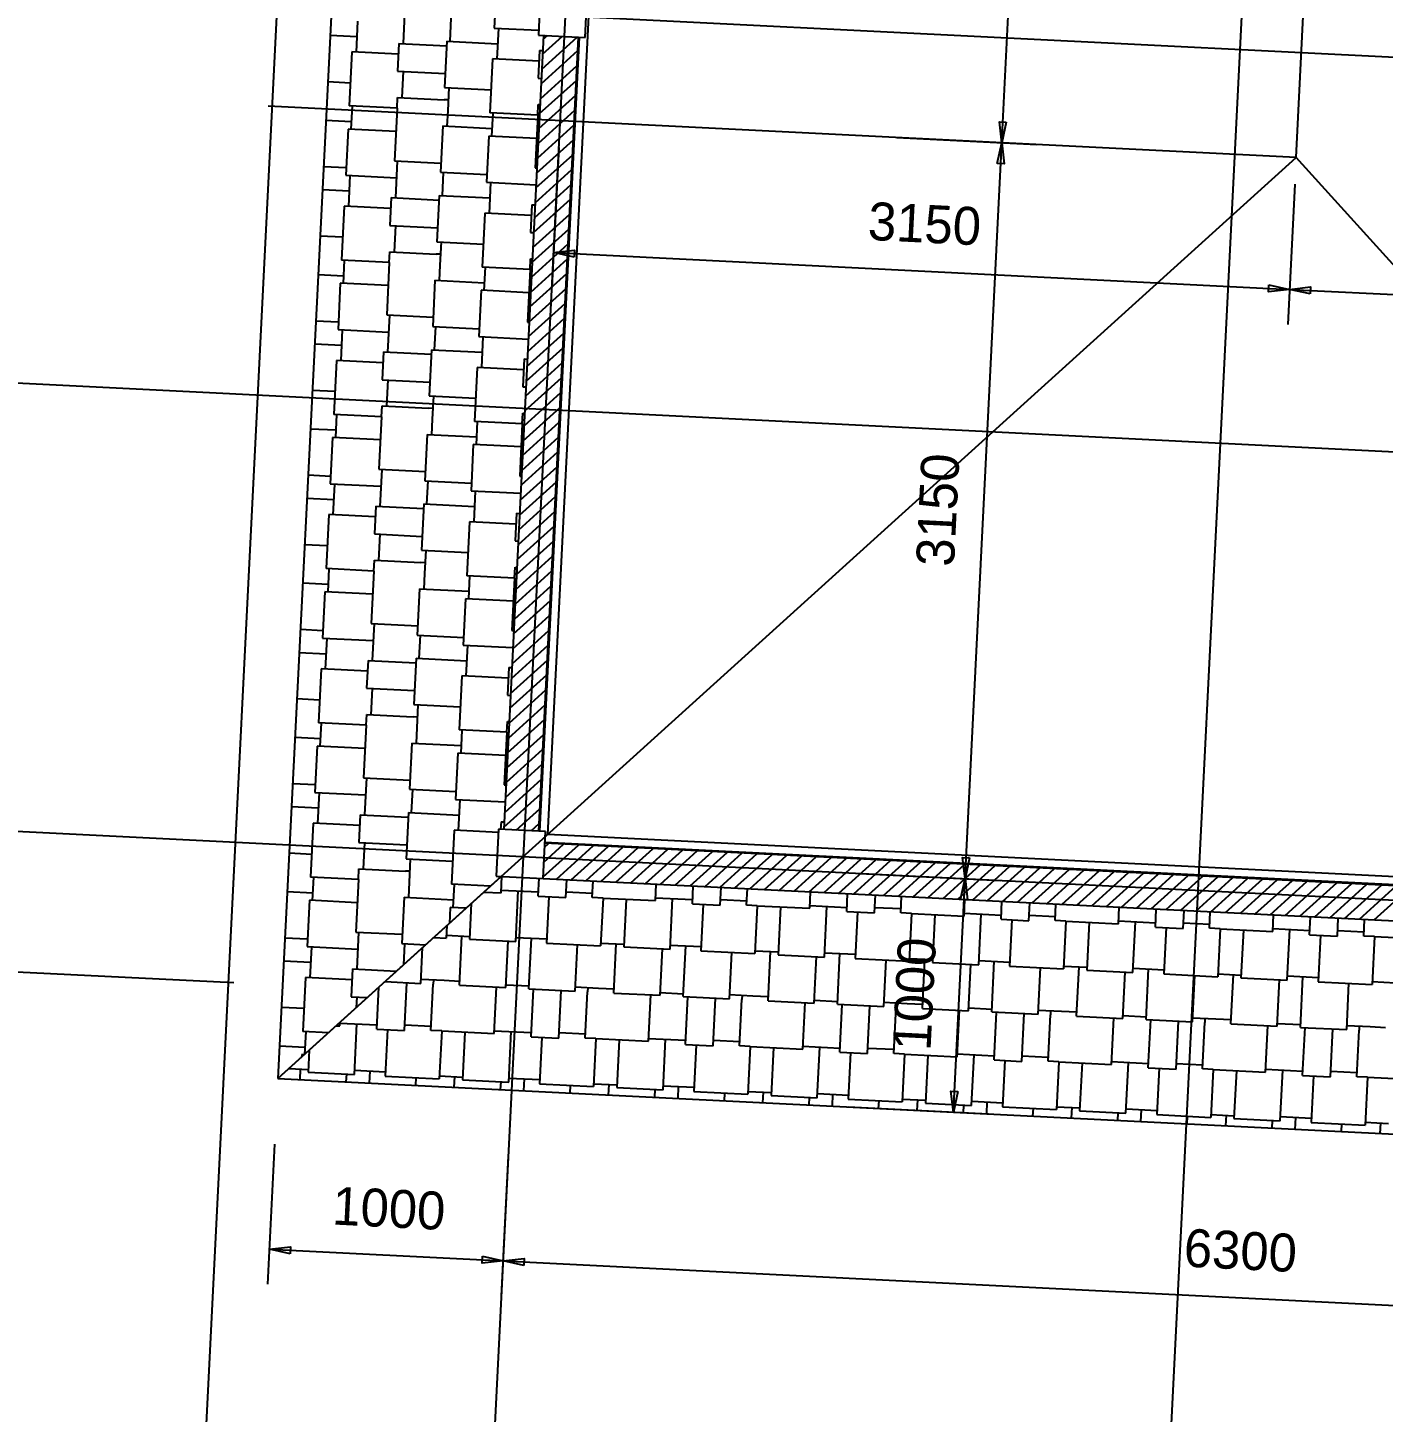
# Model space of a CAD drawing. Extents: x 549999 to 550212, y 1838161 to 1838467.
# Drawn here: x 550124.45 to 550130.25, y 1838345.17 to 1838351.09 of the extents above; entities that cross this region are included whole.
import ezdxf

# ---------------------------------------------------------------- set-up
doc = ezdxf.new("R2010")
doc.units = 0
for name, color, linetype in [('Level 11', 7, 'Continuous'), ('Level 18', 7, 'Continuous'), ('Level 20', 7, 'Continuous'), ('Level 28', 7, 'Continuous'), ('Level 36', 7, 'Continuous'), ('Level 37', 7, 'Continuous'), ('Level 39', 7, 'Continuous'), ('Level 4', 7, 'Continuous'), ('Level 42', 7, 'Continuous'), ('Level 8', 7, 'Continuous')]:
    doc.layers.add(name, color=color, linetype=linetype)

msp = doc.modelspace()

# ---------------------------------------------------------------- linework, layer by layer
at = {"layer": 'Level 11'}
for p, q in [((550126.6438, 1838351.2549), (550126.6338, 1838351.0551)), ((550126.8335, 1838351.0452), (550126.8435, 1838351.2449)), ((550126.6338, 1838351.0551), (550126.8335, 1838351.0452)), ((550126.6488, 1838350.91), (550126.8, 1838351.0468)), ((550126.652, 1838350.9736), (550126.7364, 1838351.05)), ((550126.6551, 1838351.0372), (550126.6728, 1838351.0532)), ((550126.6456, 1838350.8465), (550126.8029, 1838350.9888)), ((550126.6424, 1838350.7829), (550126.7997, 1838350.9253)), ((550126.6392, 1838350.7194), (550126.7965, 1838350.8617)), ((550126.6361, 1838350.6558), (550126.7934, 1838350.7981)), ((550126.6329, 1838350.5922), (550126.7902, 1838350.7346)), ((550126.6297, 1838350.5287), (550126.787, 1838350.671)), ((550126.6265, 1838350.4651), (550126.7838, 1838350.6075)), ((550126.6234, 1838350.4016), (550126.7807, 1838350.5439)), ((550126.6202, 1838350.338), (550126.7775, 1838350.4803)), ((550126.617, 1838350.2744), (550126.7743, 1838350.4168)), ((550126.6138, 1838350.2109), (550126.7711, 1838350.3532)), ((550126.6106, 1838350.1473), (550126.7679, 1838350.2896)), ((550126.6075, 1838350.0838), (550126.7648, 1838350.2261)), ((550126.6043, 1838350.0202), (550126.7616, 1838350.1625)), ((550126.6011, 1838349.9566), (550126.7584, 1838350.099)), ((550126.5979, 1838349.8931), (550126.7552, 1838350.0354)), ((550126.5948, 1838349.8295), (550126.7521, 1838349.9718)), ((550126.5916, 1838349.766), (550126.7489, 1838349.9083)), ((550126.5884, 1838349.7024), (550126.7457, 1838349.8447)), ((550126.5852, 1838349.6388), (550126.7425, 1838349.7812)), ((550126.582, 1838349.5753), (550126.7393, 1838349.7176)), ((550126.5789, 1838349.5117), (550126.7362, 1838349.654)), ((550126.5757, 1838349.4482), (550126.733, 1838349.5905)), ((550126.5725, 1838349.3846), (550126.7298, 1838349.5269)), ((550126.5693, 1838349.321), (550126.7266, 1838349.4634)), ((550126.5662, 1838349.2575), (550126.7235, 1838349.3998)), ((550126.563, 1838349.1939), (550126.7203, 1838349.3362)), ((550126.5598, 1838349.1304), (550126.7171, 1838349.2727)), ((550126.5566, 1838349.0668), (550126.7139, 1838349.2091)), ((550126.5534, 1838349.0032), (550126.7108, 1838349.1456)), ((550126.5503, 1838348.9397), (550126.7076, 1838349.082)), ((550126.5471, 1838348.8761), (550126.7044, 1838349.0184)), ((550126.5439, 1838348.8126), (550126.7012, 1838348.9549)), ((550126.5407, 1838348.749), (550126.698, 1838348.8913)), ((550126.5376, 1838348.6854), (550126.6949, 1838348.8278)), ((550126.5344, 1838348.6219), (550126.6917, 1838348.7642)), ((550126.5312, 1838348.5583), (550126.6885, 1838348.7006)), ((550126.528, 1838348.4948), (550126.6853, 1838348.6371)), ((550126.5249, 1838348.4312), (550126.6822, 1838348.5735)), ((550126.5217, 1838348.3676), (550126.679, 1838348.51)), ((550126.5185, 1838348.3041), (550126.6758, 1838348.4464)), ((550126.5153, 1838348.2405), (550126.6726, 1838348.3828)), ((550126.5121, 1838348.177), (550126.6694, 1838348.3193)), ((550126.509, 1838348.1134), (550126.6663, 1838348.2557)), ((550126.5058, 1838348.0498), (550126.6631, 1838348.1922)), ((550126.5026, 1838347.9863), (550126.6599, 1838348.1286)), ((550126.4994, 1838347.9227), (550126.6567, 1838348.065)), ((550126.4963, 1838347.8592), (550126.6536, 1838348.0015)), ((550126.4931, 1838347.7956), (550126.6504, 1838347.9379)), ((550126.4899, 1838347.732), (550126.6472, 1838347.8744)), ((550126.4867, 1838347.6685), (550126.644, 1838347.8108)), ((550126.5396, 1838347.6556), (550126.6408, 1838347.7472)), ((550126.6031, 1838347.6524), (550126.6377, 1838347.6837)), ((550126.464, 1838347.6594), (550126.454, 1838347.4596)), ((550126.6638, 1838347.6494), (550126.464, 1838347.6594)), ((550126.6538, 1838347.4496), (550126.6638, 1838347.6494)), ((550126.6541, 1838347.4558), (550126.8049, 1838347.5923)), ((550126.6573, 1838347.5194), (550126.7414, 1838347.5954)), ((550126.6604, 1838347.5829), (550126.6778, 1838347.5986)), ((550126.7112, 1838347.4468), (550126.8685, 1838347.5891)), ((550126.7747, 1838347.4436), (550126.932, 1838347.5859)), ((550126.8383, 1838347.4404), (550126.9956, 1838347.5827)), ((550126.9019, 1838347.4372), (550127.0592, 1838347.5796)), ((550126.9654, 1838347.4341), (550127.1227, 1838347.5764)), ((550127.029, 1838347.4309), (550127.1863, 1838347.5732)), ((550127.0925, 1838347.4277), (550127.2498, 1838347.57)), ((550127.1561, 1838347.4245), (550127.3134, 1838347.5669)), ((550127.2197, 1838347.4214), (550127.377, 1838347.5637)), ((550127.2832, 1838347.4182), (550127.4405, 1838347.5605)), ((550127.3468, 1838347.415), (550127.5041, 1838347.5573)), ((550127.4103, 1838347.4118), (550127.5676, 1838347.5541)), ((550127.4739, 1838347.4086), (550127.6312, 1838347.551)), ((550127.5375, 1838347.4055), (550127.6948, 1838347.5478)), ((550127.601, 1838347.4023), (550127.7583, 1838347.5446)), ((550127.6646, 1838347.3991), (550127.8219, 1838347.5414)), ((550127.7281, 1838347.3959), (550127.8855, 1838347.5383)), ((550127.7917, 1838347.3928), (550127.949, 1838347.5351)), ((550127.8553, 1838347.3896), (550128.0126, 1838347.5319)), ((550127.9188, 1838347.3864), (550128.0761, 1838347.5287)), ((550127.9824, 1838347.3832), (550128.1397, 1838347.5255)), ((550128.0459, 1838347.38), (550128.2033, 1838347.5224)), ((550128.1095, 1838347.3769), (550128.2668, 1838347.5192)), ((550128.1731, 1838347.3737), (550128.3304, 1838347.516)), ((550128.2366, 1838347.3705), (550128.3939, 1838347.5128)), ((550128.3002, 1838347.3673), (550128.4575, 1838347.5097)), ((550128.3638, 1838347.3642), (550128.5211, 1838347.5065)), ((550128.4273, 1838347.361), (550128.5846, 1838347.5033)), ((550128.4909, 1838347.3578), (550128.6482, 1838347.5001)), ((550128.5544, 1838347.3546), (550128.7117, 1838347.4969)), ((550128.618, 1838347.3514), (550128.7753, 1838347.4938)), ((550128.6816, 1838347.3483), (550128.8389, 1838347.4906)), ((550126.454, 1838347.4596), (550126.6538, 1838347.4496)), ((550128.7451, 1838347.3451), (550128.9024, 1838347.4874)), ((550128.8087, 1838347.3419), (550128.966, 1838347.4842)), ((550128.8722, 1838347.3387), (550129.0295, 1838347.4811)), ((550128.9358, 1838347.3356), (550129.0931, 1838347.4779)), ((550128.9994, 1838347.3324), (550129.1567, 1838347.4747)), ((550129.0629, 1838347.3292), (550129.2202, 1838347.4715)), ((550129.1265, 1838347.326), (550129.2838, 1838347.4683)), ((550129.19, 1838347.3228), (550129.3473, 1838347.4652)), ((550129.2536, 1838347.3197), (550129.4109, 1838347.462)), ((550129.3172, 1838347.3165), (550129.4745, 1838347.4588)), ((550129.3807, 1838347.3133), (550129.538, 1838347.4556)), ((550129.4443, 1838347.3101), (550129.6016, 1838347.4525)), ((550129.5078, 1838347.307), (550129.6651, 1838347.4493)), ((550129.5714, 1838347.3038), (550129.7287, 1838347.4461)), ((550129.635, 1838347.3006), (550129.7923, 1838347.4429)), ((550129.6985, 1838347.2974), (550129.8558, 1838347.4397)), ((550129.7621, 1838347.2942), (550129.9194, 1838347.4366)), ((550129.8256, 1838347.2911), (550129.9829, 1838347.4334)), ((550129.8892, 1838347.2879), (550130.0465, 1838347.4302)), ((550129.9528, 1838347.2847), (550130.1101, 1838347.427)), ((550130.0163, 1838347.2815), (550130.1736, 1838347.4239)), ((550130.0799, 1838347.2784), (550130.2372, 1838347.4207)), ((550130.1434, 1838347.2752), (550130.3007, 1838347.4175)), ((550130.207, 1838347.272), (550130.3643, 1838347.4143))]:
    msp.add_line(p, q, dxfattribs=at)
at = {"layer": 'Level 18'}
for p, q in [((550127.3198, 1838362.5525), (550126.2589, 1838341.3311)), ((550121.6982, 1838351.3909), (550140.6017, 1838350.4458)), ((550121.5185, 1838347.7954), (550140.422, 1838346.8503)), ((550111.2586, 1838347.7075), (550125.3316, 1838347.004))]:
    msp.add_line(p, q, dxfattribs=at)
at = {"layer": 'Level 20'}
for p, q in [((550128.6149, 1838350.5945), (550128.7297, 1838352.8917)), ((550126.721, 1838350.5747), (550126.6911, 1838349.9755)), ((550128.1655, 1838350.617), (550128.7647, 1838350.587)), ((550128.1655, 1838350.617), (550128.7647, 1838350.587)), ((550128.4576, 1838347.4485), (550128.6149, 1838350.5945)), ((550129.8671, 1838350.4174), (550129.8371, 1838349.8182)), ((550129.8671, 1838350.4174), (550129.8371, 1838349.8182)), ((550126.6985, 1838350.1253), (550129.8446, 1838349.9681)), ((550129.8446, 1838349.9681), (550132.9907, 1838349.8108)), ((550128.0082, 1838347.4709), (550128.6074, 1838347.441)), ((550128.0082, 1838347.4709), (550128.6074, 1838347.441)), ((550128.4077, 1838346.4497), (550128.4576, 1838347.4485)), ((550127.9583, 1838346.4722), (550128.5575, 1838346.4422)), ((550125.5067, 1838346.3137), (550125.4768, 1838345.7145)), ((550126.5055, 1838346.2638), (550126.4755, 1838345.6646)), ((550126.5055, 1838346.2638), (550126.4755, 1838345.6646)), ((550125.4843, 1838345.8643), (550126.483, 1838345.8144)), ((550126.483, 1838345.8144), (550132.7752, 1838345.4998))]:
    msp.add_line(p, q, dxfattribs=at)
for points in [[(550128.6342, 1838350.683), (550128.6149, 1838350.5945), (550128.6045, 1838350.6845)], [(550128.5956, 1838350.5061), (550128.6149, 1838350.5945), (550128.6253, 1838350.5046)], [(550126.787, 1838350.106), (550126.6985, 1838350.1253), (550126.7885, 1838350.1357)], [(550129.7562, 1838349.9874), (550129.8446, 1838349.9681), (550129.7547, 1838349.9577)], [(550129.9331, 1838349.9487), (550129.8446, 1838349.9681), (550129.9345, 1838349.9785)], [(550128.4769, 1838347.5369), (550128.4576, 1838347.4485), (550128.4472, 1838347.5384)], [(550128.4383, 1838347.36), (550128.4576, 1838347.4485), (550128.468, 1838347.3585)], [(550128.427, 1838346.5382), (550128.4077, 1838346.4497), (550128.3973, 1838346.5396)], [(550125.5727, 1838345.845), (550125.4843, 1838345.8643), (550125.5742, 1838345.8747)], [(550126.3946, 1838345.8337), (550126.483, 1838345.8144), (550126.3931, 1838345.804)], [(550126.5715, 1838345.7951), (550126.483, 1838345.8144), (550126.573, 1838345.8248)]]:
    msp.add_lwpolyline(points, close=True, dxfattribs=at)
at = {"layer": 'Level 28'}
for p, q in [((550126.6438, 1838351.2549), (550126.6338, 1838351.0551)), ((550126.8335, 1838351.0452), (550126.8435, 1838351.2449)), ((550126.656, 1838351.054), (550126.4862, 1838347.6583)), ((550126.6338, 1838351.0551), (550126.8335, 1838351.0452)), ((550126.636, 1838347.6508), (550126.8058, 1838351.0465)), ((550126.464, 1838347.6594), (550126.454, 1838347.4596)), ((550126.6638, 1838347.6494), (550126.464, 1838347.6594)), ((550126.6538, 1838347.4496), (550126.6638, 1838347.6494)), ((550132.7537, 1838347.2949), (550126.6613, 1838347.5995)), ((550126.454, 1838347.4596), (550126.6538, 1838347.4496)), ((550126.6538, 1838347.4496), (550132.7462, 1838347.1451))]:
    msp.add_line(p, q, dxfattribs=at)
at = {"layer": 'Level 36'}
for p, q in [((550125.0559, 1838341.9298), (550126.1179, 1838363.1711)), ((550129.17, 1838341.7241), (550130.2319, 1838362.9654)), ((550111.6034, 1838350.2079), (550140.6448, 1838348.756))]:
    msp.add_line(p, q, dxfattribs=at)
at = {"layer": 'Level 37'}
for p, q in [((550125.9943, 1838356.0672), (550125.5208, 1838346.594)), ((550126.4762, 1838347.4585), (550125.5208, 1838346.594)), ((550125.5208, 1838346.594), (550133.8104, 1838346.1796))]:
    msp.add_line(p, q, dxfattribs=at)
at = {"layer": 'Level 39'}
for p, q in [((550129.8728, 1838350.5316), (550129.9876, 1838352.8288)), ((550129.8728, 1838350.5316), (550125.4783, 1838350.7513)), ((550125.5208, 1838346.594), (550129.8728, 1838350.5316)), ((550133.8104, 1838346.1796), (550129.8728, 1838350.5316))]:
    msp.add_line(p, q, dxfattribs=at)
at = {"layer": 'Level 4'}
for p, q in [((550126.6399, 1838347.6506), (550126.8097, 1838351.0463)), ((550132.7539, 1838347.2988), (550126.6615, 1838347.6033))]:
    msp.add_line(p, q, dxfattribs=at)
at = {"layer": 'Level 42'}
for p, q in [((550126.4548, 1838351.2832), (550126.4449, 1838351.0854)), ((550126.0636, 1838351.1772), (550126.0557, 1838351.0189)), ((550125.8615, 1838351.1145), (550125.8549, 1838350.9826)), ((550126.2601, 1838351.1277), (550126.2552, 1838351.0287)), ((550125.7437, 1838351.0543), (550125.8582, 1838351.0486)), ((550126.4449, 1838351.0854), (550126.6348, 1838351.0759)), ((550126.463, 1838351.0844), (550126.4564, 1838350.9525)), ((550125.8368, 1838350.9835), (550125.8253, 1838350.7527)), ((550126.0353, 1838350.9736), (550125.8368, 1838350.9835)), ((550126.0376, 1838351.0198), (550126.0317, 1838350.901)), ((550126.0376, 1838351.0198), (550126.2421, 1838351.0095)), ((550126.2431, 1838351.0293), (550126.2332, 1838350.8314)), ((550126.2431, 1838351.0293), (550126.4597, 1838351.0185)), ((550126.6391, 1838350.9897), (550126.6332, 1838350.871)), ((550126.6391, 1838350.9897), (550126.6527, 1838350.989)), ((550126.4383, 1838350.9534), (550126.4268, 1838350.7226)), ((550126.6368, 1838350.9435), (550126.4383, 1838350.9534)), ((550126.0317, 1838350.901), (550126.2362, 1838350.8908)), ((550126.0558, 1838350.8998), (550126.0502, 1838350.7877)), ((550126.6332, 1838350.871), (550126.6468, 1838350.8703)), ((550125.7338, 1838350.8564), (550125.8302, 1838350.8516)), ((550126.2332, 1838350.8314), (550126.4317, 1838350.8215)), ((550126.2513, 1838350.8305), (550126.2463, 1838350.7316)), ((550126.0298, 1838350.7424), (550125.8253, 1838350.7527)), ((550125.8373, 1838350.7521), (550125.8324, 1838350.6531)), ((550126.0298, 1838350.7424), (550126.0321, 1838350.7886)), ((550126.0321, 1838350.7886), (550126.2306, 1838350.7787)), ((550126.2486, 1838350.7778), (550126.2306, 1838350.7787)), ((550126.6313, 1838350.7124), (550126.6336, 1838350.7585)), ((550126.6336, 1838350.7585), (550126.6412, 1838350.7582)), ((550125.7256, 1838350.6915), (550125.834, 1838350.6861)), ((550126.0298, 1838350.7424), (550126.0186, 1838350.5182)), ((550126.2463, 1838350.7316), (550126.243, 1838350.6656)), ((550126.6313, 1838350.7124), (550126.4268, 1838350.7226)), ((550126.4388, 1838350.722), (550126.4339, 1838350.623)), ((550126.6313, 1838350.7124), (550126.6201, 1838350.4881)), ((550125.8204, 1838350.6537), (550125.8105, 1838350.4558)), ((550126.0249, 1838350.6435), (550125.8204, 1838350.6537)), ((550126.225, 1838350.6666), (550126.2151, 1838350.4687)), ((550126.225, 1838350.6666), (550126.4355, 1838350.656)), ((550126.4218, 1838350.6236), (550126.4119, 1838350.4258)), ((550126.6263, 1838350.6134), (550126.4218, 1838350.6236)), ((550126.0186, 1838350.5182), (550126.2171, 1838350.5083)), ((550126.0306, 1838350.5176), (550126.0227, 1838350.3593)), ((550125.7157, 1838350.4936), (550125.8121, 1838350.4888)), ((550125.8105, 1838350.4558), (550126.027, 1838350.445)), ((550125.8285, 1838350.4549), (550125.8219, 1838350.323)), ((550126.2151, 1838350.4687), (550126.4136, 1838350.4588)), ((550126.2271, 1838350.4681), (550126.2222, 1838350.3691)), ((550126.6201, 1838350.4881), (550126.6277, 1838350.4877)), ((550125.7108, 1838350.3947), (550125.8252, 1838350.389)), ((550126.4119, 1838350.4258), (550126.624, 1838350.4152)), ((550126.43, 1838350.4249), (550126.4234, 1838350.293)), ((550126.0047, 1838350.3602), (550125.9987, 1838350.2415)), ((550126.0047, 1838350.3602), (550126.2092, 1838350.35)), ((550126.2102, 1838350.3697), (550126.2003, 1838350.1719)), ((550126.2102, 1838350.3697), (550126.4267, 1838350.3589)), ((550125.8039, 1838350.3239), (550125.7923, 1838350.0931)), ((550126.0024, 1838350.314), (550125.8039, 1838350.3239)), ((550126.4053, 1838350.2939), (550126.3938, 1838350.063)), ((550126.6038, 1838350.2839), (550126.4053, 1838350.2939)), ((550126.6061, 1838350.3301), (550126.6002, 1838350.2114)), ((550126.6061, 1838350.3301), (550126.6197, 1838350.3294)), ((550125.9987, 1838350.2415), (550126.2032, 1838350.2312)), ((550126.0228, 1838350.2403), (550126.0172, 1838350.1281)), ((550125.7009, 1838350.1968), (550125.7973, 1838350.192)), ((550126.2003, 1838350.1719), (550126.3987, 1838350.1619)), ((550126.2183, 1838350.171), (550126.2134, 1838350.072)), ((550126.6002, 1838350.2114), (550126.6138, 1838350.2107)), ((550125.9968, 1838350.0829), (550125.9991, 1838350.129)), ((550125.9991, 1838350.129), (550126.1976, 1838350.1191)), ((550126.2157, 1838350.1182), (550126.1976, 1838350.1191)), ((550126.5983, 1838350.0528), (550126.6006, 1838350.099)), ((550126.6006, 1838350.099), (550126.6082, 1838350.0986)), ((550125.9968, 1838350.0829), (550125.7923, 1838350.0931)), ((550125.8044, 1838350.0925), (550125.7994, 1838349.9935)), ((550125.9968, 1838350.0829), (550125.9856, 1838349.8586)), ((550126.2134, 1838350.072), (550126.2101, 1838350.0061)), ((550126.5983, 1838350.0528), (550126.3938, 1838350.063)), ((550126.4058, 1838350.0624), (550126.4009, 1838349.9635)), ((550126.5983, 1838350.0528), (550126.5871, 1838349.8285)), ((550125.6926, 1838350.0319), (550125.8011, 1838350.0265)), ((550125.7874, 1838349.9941), (550125.7775, 1838349.7963)), ((550125.9919, 1838349.9839), (550125.7874, 1838349.9941)), ((550126.192, 1838350.007), (550126.1821, 1838349.8091)), ((550126.192, 1838350.007), (550126.4025, 1838349.9964)), ((550126.3889, 1838349.9641), (550126.379, 1838349.7662)), ((550126.5934, 1838349.9538), (550126.3889, 1838349.9641)), ((550125.9856, 1838349.8586), (550126.1841, 1838349.8487)), ((550125.9976, 1838349.858), (550125.9897, 1838349.6997)), ((550125.6827, 1838349.8341), (550125.7791, 1838349.8292)), ((550126.1821, 1838349.8091), (550126.3806, 1838349.7992)), ((550126.1942, 1838349.8085), (550126.1892, 1838349.7096)), ((550126.5871, 1838349.8285), (550126.5947, 1838349.8281)), ((550125.7775, 1838349.7963), (550125.994, 1838349.7854)), ((550125.7955, 1838349.7954), (550125.7889, 1838349.6635)), ((550126.379, 1838349.7662), (550126.5911, 1838349.7556)), ((550126.397, 1838349.7653), (550126.3904, 1838349.6334)), ((550125.6778, 1838349.7351), (550125.7922, 1838349.7294)), ((550125.9717, 1838349.7006), (550125.9658, 1838349.5819)), ((550125.9717, 1838349.7006), (550126.1762, 1838349.6904)), ((550126.1772, 1838349.7102), (550126.1673, 1838349.5123)), ((550126.1772, 1838349.7102), (550126.3937, 1838349.6993)), ((550125.7709, 1838349.6644), (550125.7593, 1838349.4335)), ((550125.9694, 1838349.6544), (550125.7709, 1838349.6644)), ((550126.3724, 1838349.6343), (550126.3608, 1838349.4034)), ((550126.5709, 1838349.6244), (550126.3724, 1838349.6343)), ((550126.5732, 1838349.6705), (550126.5672, 1838349.5518)), ((550126.5732, 1838349.6705), (550126.5868, 1838349.6699)), ((550125.9658, 1838349.5819), (550126.1703, 1838349.5717)), ((550125.9898, 1838349.5807), (550125.9842, 1838349.4685)), ((550125.6679, 1838349.5373), (550125.7643, 1838349.5324)), ((550126.1673, 1838349.5123), (550126.3658, 1838349.5024)), ((550126.1853, 1838349.5114), (550126.1804, 1838349.4125)), ((550126.5672, 1838349.5518), (550126.5808, 1838349.5511)), ((550125.9639, 1838349.4233), (550125.9662, 1838349.4694)), ((550125.9662, 1838349.4694), (550126.1646, 1838349.4595)), ((550126.1827, 1838349.4586), (550126.1646, 1838349.4595)), ((550125.9639, 1838349.4233), (550125.7593, 1838349.4335)), ((550125.7714, 1838349.4329), (550125.7664, 1838349.334)), ((550125.9639, 1838349.4233), (550125.9526, 1838349.199)), ((550126.1804, 1838349.4125), (550126.1771, 1838349.3465)), ((550126.5653, 1838349.3932), (550126.3608, 1838349.4034)), ((550126.3729, 1838349.4028), (550126.3679, 1838349.3039)), ((550126.5653, 1838349.3932), (550126.5541, 1838349.169)), ((550126.5653, 1838349.3932), (550126.5676, 1838349.4394)), ((550126.5676, 1838349.4394), (550126.5752, 1838349.439)), ((550125.6597, 1838349.3724), (550125.7681, 1838349.3669)), ((550125.7544, 1838349.3346), (550125.7445, 1838349.1367)), ((550125.9589, 1838349.3243), (550125.7544, 1838349.3346)), ((550126.159, 1838349.3474), (550126.1492, 1838349.1495)), ((550126.159, 1838349.3474), (550126.3696, 1838349.3369)), ((550126.3559, 1838349.3045), (550126.346, 1838349.1066)), ((550126.5604, 1838349.2943), (550126.3559, 1838349.3045)), ((550125.6498, 1838349.1745), (550125.7462, 1838349.1697)), ((550125.9526, 1838349.199), (550126.1511, 1838349.1891)), ((550125.9647, 1838349.1984), (550125.9568, 1838349.0401)), ((550126.1492, 1838349.1495), (550126.3476, 1838349.1396)), ((550126.1612, 1838349.1489), (550126.1562, 1838349.05)), ((550126.5541, 1838349.169), (550126.5617, 1838349.1686)), ((550125.7445, 1838349.1367), (550125.961, 1838349.1259)), ((550125.7626, 1838349.1358), (550125.756, 1838349.0039)), ((550126.346, 1838349.1066), (550126.5581, 1838349.096)), ((550126.364, 1838349.1057), (550126.3574, 1838348.9738)), ((550125.6448, 1838349.0756), (550125.7593, 1838349.0698)), ((550125.9387, 1838349.041), (550125.9328, 1838348.9223)), ((550125.9387, 1838349.041), (550126.1432, 1838349.0308)), ((550126.1442, 1838349.0506), (550126.1343, 1838348.8527)), ((550126.1442, 1838349.0506), (550126.3607, 1838349.0398)), ((550125.7379, 1838349.0048), (550125.7264, 1838348.7739)), ((550125.9364, 1838348.9949), (550125.7379, 1838349.0048)), ((550126.3394, 1838348.9747), (550126.3279, 1838348.7439)), ((550126.5379, 1838348.9648), (550126.3394, 1838348.9747)), ((550126.5402, 1838349.011), (550126.5343, 1838348.8922)), ((550126.5402, 1838349.011), (550126.5538, 1838349.0103)), ((550125.9328, 1838348.9223), (550126.1373, 1838348.9121)), ((550125.9568, 1838348.9211), (550125.9512, 1838348.809)), ((550125.6349, 1838348.8777), (550125.7313, 1838348.8729)), ((550126.1343, 1838348.8527), (550126.3328, 1838348.8428)), ((550126.1524, 1838348.8518), (550126.1474, 1838348.7529)), ((550126.5343, 1838348.8922), (550126.5479, 1838348.8916)), ((550125.9309, 1838348.7637), (550125.9332, 1838348.8099)), ((550125.9332, 1838348.8099), (550126.1317, 1838348.7999)), ((550126.1497, 1838348.799), (550126.1317, 1838348.7999)), ((550125.9309, 1838348.7637), (550125.7264, 1838348.7739)), ((550125.7384, 1838348.7733), (550125.7335, 1838348.6744)), ((550125.9309, 1838348.7637), (550125.9197, 1838348.5394)), ((550126.1474, 1838348.7529), (550126.1441, 1838348.6869)), ((550126.5324, 1838348.7336), (550126.3279, 1838348.7439)), ((550126.3399, 1838348.7433), (550126.3349, 1838348.6443)), ((550126.5324, 1838348.7336), (550126.5211, 1838348.5094)), ((550126.5324, 1838348.7336), (550126.5347, 1838348.7798)), ((550126.5347, 1838348.7798), (550126.5423, 1838348.7794)), ((550125.6267, 1838348.7128), (550125.7351, 1838348.7074)), ((550125.7214, 1838348.675), (550125.7115, 1838348.4771)), ((550125.9259, 1838348.6648), (550125.7214, 1838348.675)), ((550126.1261, 1838348.6878), (550126.1162, 1838348.4899)), ((550126.1261, 1838348.6878), (550126.3366, 1838348.6773)), ((550126.3229, 1838348.6449), (550126.313, 1838348.447)), ((550126.5274, 1838348.6347), (550126.3229, 1838348.6449)), ((550125.6168, 1838348.5149), (550125.7132, 1838348.5101)), ((550125.9197, 1838348.5394), (550126.1182, 1838348.5295)), ((550125.9317, 1838348.5388), (550125.9238, 1838348.3805)), ((550126.5211, 1838348.5094), (550126.5287, 1838348.509)), ((550125.7115, 1838348.4771), (550125.9281, 1838348.4663)), ((550125.7296, 1838348.4762), (550125.723, 1838348.3443)), ((550126.1162, 1838348.4899), (550126.3147, 1838348.48)), ((550126.1282, 1838348.4893), (550126.1233, 1838348.3904)), ((550126.313, 1838348.447), (550126.5251, 1838348.4364)), ((550126.3311, 1838348.4461), (550126.3245, 1838348.3142)), ((550125.6118, 1838348.416), (550125.7263, 1838348.4103)), ((550125.9057, 1838348.3814), (550125.8998, 1838348.2627)), ((550125.9057, 1838348.3814), (550126.1102, 1838348.3712)), ((550126.1112, 1838348.391), (550126.1013, 1838348.1931)), ((550126.1112, 1838348.391), (550126.3278, 1838348.3802)), ((550125.7049, 1838348.3452), (550125.6934, 1838348.1143)), ((550125.9034, 1838348.3353), (550125.7049, 1838348.3452)), ((550126.5072, 1838348.3514), (550126.5013, 1838348.2327)), ((550126.5072, 1838348.3514), (550126.5208, 1838348.3507)), ((550125.8998, 1838348.2627), (550126.1043, 1838348.2525)), ((550125.9239, 1838348.2615), (550125.9183, 1838348.1494)), ((550126.3064, 1838348.3151), (550126.2949, 1838348.0843)), ((550126.5049, 1838348.3052), (550126.3064, 1838348.3151)), ((550125.6019, 1838348.2181), (550125.6983, 1838348.2133)), ((550126.5013, 1838348.2327), (550126.5149, 1838348.232)), ((550125.8979, 1838348.1041), (550125.9002, 1838348.1503)), ((550125.9002, 1838348.1503), (550126.0987, 1838348.1404)), ((550126.1013, 1838348.1931), (550126.2998, 1838348.1832)), ((550126.1194, 1838348.1922), (550126.1144, 1838348.0933)), ((550125.8979, 1838348.1041), (550125.6934, 1838348.1143)), ((550125.7054, 1838348.1137), (550125.7005, 1838348.0148)), ((550125.8979, 1838348.1041), (550125.8867, 1838347.8799)), ((550126.1167, 1838348.1395), (550126.0987, 1838348.1404)), ((550126.1144, 1838348.0933), (550126.1111, 1838348.0273)), ((550126.4994, 1838348.0741), (550126.2949, 1838348.0843)), ((550126.3069, 1838348.0837), (550126.302, 1838347.9847)), ((550126.4994, 1838348.0741), (550126.5017, 1838348.1202)), ((550126.5017, 1838348.1202), (550126.5093, 1838348.1198)), ((550125.5937, 1838348.0532), (550125.7021, 1838348.0478)), ((550126.0931, 1838348.0282), (550126.0832, 1838347.8304)), ((550126.0931, 1838348.0282), (550126.3036, 1838348.0177)), ((550126.4994, 1838348.0741), (550126.4882, 1838347.8498)), ((550125.6885, 1838348.0154), (550125.6786, 1838347.8175)), ((550125.893, 1838348.0052), (550125.6885, 1838348.0154)), ((550126.2899, 1838347.9853), (550126.28, 1838347.7875)), ((550126.4944, 1838347.9751), (550126.2899, 1838347.9853)), ((550125.5838, 1838347.8553), (550125.6802, 1838347.8505)), ((550125.8867, 1838347.8799), (550126.0852, 1838347.8699)), ((550125.8987, 1838347.8793), (550125.8908, 1838347.721)), ((550126.4882, 1838347.8498), (550126.4958, 1838347.8494)), ((550125.6786, 1838347.8175), (550125.8951, 1838347.8067)), ((550125.6966, 1838347.8166), (550125.69, 1838347.6847)), ((550126.0832, 1838347.8304), (550126.2817, 1838347.8204)), ((550126.0952, 1838347.8298), (550126.0903, 1838347.7308)), ((550126.28, 1838347.7875), (550126.4921, 1838347.7769)), ((550126.2981, 1838347.7866), (550126.2915, 1838347.6547)), ((550125.5789, 1838347.7564), (550125.6933, 1838347.7507)), ((550126.0783, 1838347.7314), (550126.0684, 1838347.5336)), ((550126.0783, 1838347.7314), (550126.2948, 1838347.7206)), ((550125.672, 1838347.6856), (550125.6604, 1838347.4548)), ((550125.8705, 1838347.6757), (550125.672, 1838347.6856)), ((550125.8728, 1838347.7219), (550125.8668, 1838347.6031)), ((550125.8728, 1838347.7219), (550126.0773, 1838347.7116)), ((550126.4742, 1838347.6918), (550126.4726, 1838347.6589)), ((550126.4742, 1838347.6918), (550126.4879, 1838347.6911)), ((550126.2734, 1838347.6556), (550126.2619, 1838347.4247)), ((550126.4633, 1838347.6461), (550126.2734, 1838347.6556)), ((550125.569, 1838347.5585), (550125.6654, 1838347.5537)), ((550125.8668, 1838347.6031), (550126.0713, 1838347.5929)), ((550125.8909, 1838347.6019), (550125.8853, 1838347.4898)), ((550125.8649, 1838347.4445), (550125.8672, 1838347.4907)), ((550125.8672, 1838347.4907), (550126.0657, 1838347.4808)), ((550126.0684, 1838347.5336), (550126.2669, 1838347.5236)), ((550126.0864, 1838347.5327), (550126.0815, 1838347.4337)), ((550125.8649, 1838347.4445), (550125.6604, 1838347.4548)), ((550125.6725, 1838347.4542), (550125.6675, 1838347.3552)), ((550125.8649, 1838347.4445), (550125.8537, 1838347.2203)), ((550126.0838, 1838347.4799), (550126.0657, 1838347.4808)), ((550126.0815, 1838347.4337), (550126.0782, 1838347.3678)), ((550126.4683, 1838347.4513), (550126.4686, 1838347.4589)), ((550126.4749, 1838347.3875), (550126.4784, 1838347.4584)), ((550126.6329, 1838347.3736), (550126.6367, 1838347.4505)), ((550126.7516, 1838347.3676), (550126.7555, 1838347.4446)), ((550126.864, 1838347.3681), (550126.8676, 1838347.439)), ((550125.5607, 1838347.3936), (550125.6692, 1838347.3882)), ((550126.4296, 1838347.4163), (550126.2619, 1838347.4247)), ((550126.2739, 1838347.4241), (550126.269, 1838347.3252)), ((550126.4018, 1838347.3912), (550126.4749, 1838347.3875)), ((550126.4755, 1838347.3995), (550126.6338, 1838347.3916)), ((550126.5372, 1838347.1794), (550126.548, 1838347.3959)), ((550126.6329, 1838347.3736), (550126.7516, 1838347.3676)), ((550126.6791, 1838347.3713), (550126.6691, 1838347.1728)), ((550126.7528, 1838347.3917), (550126.8649, 1838347.3861)), ((550127.1345, 1838347.3545), (550127.138, 1838347.4254)), ((550127.2925, 1838347.3406), (550127.2963, 1838347.4175)), ((550127.4112, 1838347.3347), (550127.415, 1838347.4116)), ((550127.5236, 1838347.3351), (550127.5272, 1838347.406)), ((550127.794, 1838347.3216), (550127.7976, 1838347.3925)), ((550127.952, 1838347.3076), (550127.9559, 1838347.3845)), ((550128.0708, 1838347.3017), (550128.0746, 1838347.3786)), ((550128.1832, 1838347.3021), (550128.1867, 1838347.373)), ((550125.6555, 1838347.3558), (550125.6456, 1838347.158)), ((550125.86, 1838347.3456), (550125.6555, 1838347.3558)), ((550126.0601, 1838347.3687), (550126.0502, 1838347.1708)), ((550126.0601, 1838347.3687), (550126.2706, 1838347.3581)), ((550126.257, 1838347.3258), (550126.2535, 1838347.257)), ((550126.3257, 1838347.3223), (550126.257, 1838347.3258)), ((550126.347, 1838347.3416), (550126.3394, 1838347.1893)), ((550126.9102, 1838347.3657), (550126.864, 1838347.3681)), ((550126.9102, 1838347.3657), (550126.9, 1838347.1612)), ((550126.9102, 1838347.3657), (550127.1345, 1838347.3545)), ((550127.0092, 1838347.3608), (550126.9989, 1838347.1563)), ((550127.1351, 1838347.3666), (550127.2934, 1838347.3587)), ((550127.1968, 1838347.1464), (550127.2076, 1838347.3629)), ((550127.2925, 1838347.3406), (550127.4112, 1838347.3347)), ((550127.3386, 1838347.3383), (550127.3287, 1838347.1398)), ((550127.4124, 1838347.3587), (550127.5245, 1838347.3531)), ((550127.5698, 1838347.3328), (550127.5236, 1838347.3351)), ((550127.5698, 1838347.3328), (550127.5596, 1838347.1283)), ((550127.5698, 1838347.3328), (550127.794, 1838347.3216)), ((550127.6687, 1838347.3278), (550127.6585, 1838347.1233)), ((550127.7946, 1838347.3336), (550127.9529, 1838347.3257)), ((550127.8564, 1838347.1134), (550127.8672, 1838347.33)), ((550128.072, 1838347.3258), (550128.1841, 1838347.3202)), ((550128.4536, 1838347.2886), (550128.4572, 1838347.3595)), ((550128.6116, 1838347.2747), (550128.6155, 1838347.3516)), ((550128.7303, 1838347.2687), (550128.7342, 1838347.3456)), ((550128.8428, 1838347.2691), (550128.8463, 1838347.34)), ((550129.1132, 1838347.2556), (550129.1167, 1838347.3265)), ((550129.2712, 1838347.2417), (550129.275, 1838347.3186)), ((550129.3899, 1838347.2357), (550129.3938, 1838347.3127)), ((550127.952, 1838347.3076), (550128.0708, 1838347.3017)), ((550127.9982, 1838347.3053), (550127.9883, 1838347.1068)), ((550128.2294, 1838347.2998), (550128.1832, 1838347.3021)), ((550128.2294, 1838347.2998), (550128.2191, 1838347.0953)), ((550128.2294, 1838347.2998), (550128.4536, 1838347.2886)), ((550128.3283, 1838347.2949), (550128.3181, 1838347.0903)), ((550128.4542, 1838347.3006), (550128.6125, 1838347.2927)), ((550128.516, 1838347.0805), (550128.5268, 1838347.297)), ((550128.6116, 1838347.2747), (550128.7303, 1838347.2687)), ((550128.6578, 1838347.2723), (550128.6479, 1838347.0739)), ((550128.7315, 1838347.2928), (550128.8437, 1838347.2872)), ((550128.8889, 1838347.2668), (550128.8428, 1838347.2691)), ((550128.8889, 1838347.2668), (550128.8787, 1838347.0623)), ((550128.8889, 1838347.2668), (550129.1132, 1838347.2556)), ((550128.9879, 1838347.2619), (550128.9777, 1838347.0574)), ((550129.1138, 1838347.2676), (550129.2721, 1838347.2597)), ((550129.1755, 1838347.0475), (550129.1864, 1838347.264)), ((550129.3911, 1838347.2598), (550129.5033, 1838347.2542)), ((550129.5023, 1838347.2362), (550129.5059, 1838347.3071)), ((550129.7728, 1838347.2226), (550129.7763, 1838347.2935)), ((550129.9308, 1838347.2087), (550129.9346, 1838347.2856)), ((550130.0495, 1838347.2028), (550130.0533, 1838347.2797)), ((550130.1619, 1838347.2032), (550130.1655, 1838347.2741)), ((550125.5508, 1838347.1958), (550125.6472, 1838347.1909)), ((550125.8537, 1838347.2203), (550126.0522, 1838347.2104)), ((550125.8657, 1838347.2197), (550125.8578, 1838347.0614)), ((550126.1871, 1838347.1969), (550126.2404, 1838347.1942)), ((550126.2431, 1838347.2476), (550126.2404, 1838347.1942)), ((550126.241, 1838347.2062), (550126.34, 1838347.2013)), ((550126.2964, 1838346.9924), (550126.307, 1838347.2029)), ((550126.5381, 1838347.1974), (550126.67, 1838347.1908)), ((550126.5933, 1838346.9776), (550126.6041, 1838347.1941)), ((550129.2712, 1838347.2417), (550129.3899, 1838347.2357)), ((550129.3174, 1838347.2394), (550129.3074, 1838347.0409)), ((550129.5485, 1838347.2339), (550129.5023, 1838347.2362)), ((550129.5485, 1838347.2339), (550129.5383, 1838347.0293)), ((550129.5485, 1838347.2339), (550129.7728, 1838347.2226)), ((550129.6475, 1838347.2289), (550129.6372, 1838347.0244)), ((550129.7734, 1838347.2347), (550129.9317, 1838347.2268)), ((550129.8351, 1838347.0145), (550129.8459, 1838347.231)), ((550129.9308, 1838347.2087), (550130.0495, 1838347.2028)), ((550129.9769, 1838347.2064), (550129.967, 1838347.0079)), ((550130.0507, 1838347.2268), (550130.1628, 1838347.2212)), ((550130.2081, 1838347.2009), (550130.1619, 1838347.2032)), ((550130.2081, 1838347.2009), (550130.1979, 1838346.9964)), ((550130.2081, 1838347.2009), (550130.4324, 1838347.1897)), ((550125.6456, 1838347.158), (550125.8621, 1838347.1471)), ((550125.6636, 1838347.1571), (550125.657, 1838347.0251)), ((550126.0502, 1838347.1708), (550126.1526, 1838347.1657)), ((550126.0623, 1838347.1702), (550126.0577, 1838347.0799)), ((550126.1316, 1838347.0007), (550126.1392, 1838347.1536)), ((550126.3394, 1838347.1893), (550126.5372, 1838347.1794)), ((550126.4943, 1838346.9825), (550126.5042, 1838347.181)), ((550126.6691, 1838347.1728), (550126.9, 1838347.1612)), ((550126.7911, 1838346.9677), (550126.8011, 1838347.1662)), ((550126.9006, 1838347.1733), (550126.9995, 1838347.1683)), ((550126.956, 1838346.9595), (550126.9665, 1838347.17)), ((550126.9989, 1838347.1563), (550127.1968, 1838347.1464)), ((550127.1539, 1838346.9496), (550127.1638, 1838347.1481)), ((550127.1977, 1838347.1644), (550127.3296, 1838347.1579)), ((550127.2528, 1838346.9446), (550127.2637, 1838347.1612)), ((550127.3287, 1838347.1398), (550127.5596, 1838347.1283)), ((550127.5602, 1838347.1403), (550127.6591, 1838347.1354)), ((550127.6156, 1838346.9265), (550127.6261, 1838347.137)), ((550125.5459, 1838347.0968), (550125.6603, 1838347.0911)), ((550127.4507, 1838346.9347), (550127.4606, 1838347.1332)), ((550127.6585, 1838347.1233), (550127.8564, 1838347.1134)), ((550127.8135, 1838346.9166), (550127.8234, 1838347.1151)), ((550127.8573, 1838347.1315), (550127.9892, 1838347.1249)), ((550127.9124, 1838346.9116), (550127.9232, 1838347.1282)), ((550127.9883, 1838347.1068), (550128.2191, 1838347.0953)), ((550128.1103, 1838346.9018), (550128.1202, 1838347.1002)), ((550128.2197, 1838347.1073), (550128.3187, 1838347.1024)), ((550128.2752, 1838346.8935), (550128.2857, 1838347.104)), ((550128.3181, 1838347.0903), (550128.516, 1838347.0805)), ((550128.4731, 1838346.8836), (550128.483, 1838347.0821)), ((550128.5169, 1838347.0985), (550128.6488, 1838347.0919)), ((550128.572, 1838346.8787), (550128.5828, 1838347.0952)), ((550125.639, 1838347.026), (550125.6275, 1838346.7952)), ((550125.8375, 1838347.0161), (550125.639, 1838347.026)), ((550125.8398, 1838347.0623), (550125.8339, 1838346.9436)), ((550125.8398, 1838347.0623), (550126.0279, 1838347.0529)), ((550126.0453, 1838347.0719), (550126.0451, 1838347.0685)), ((550126.0453, 1838347.0719), (550126.0487, 1838347.0717)), ((550126.1325, 1838347.0187), (550126.2314, 1838347.0138)), ((550126.1852, 1838347.0161), (550126.1843, 1838346.998)), ((550128.6479, 1838347.0739), (550128.8787, 1838347.0623)), ((550128.7699, 1838346.8688), (550128.7798, 1838347.0673)), ((550128.8793, 1838347.0743), (550128.9783, 1838347.0694)), ((550128.9348, 1838346.8605), (550128.9453, 1838347.0711)), ((550128.9777, 1838347.0574), (550129.1755, 1838347.0475)), ((550129.1326, 1838346.8506), (550129.1425, 1838347.0491)), ((550129.1764, 1838347.0655), (550129.3083, 1838347.0589)), ((550129.2316, 1838346.8457), (550129.2424, 1838347.0622)), ((550129.3074, 1838347.0409), (550129.5383, 1838347.0293)), ((550129.4294, 1838346.8358), (550129.4394, 1838347.0343)), ((550129.5389, 1838347.0414), (550129.6378, 1838347.0364)), ((550129.5943, 1838346.8276), (550129.6049, 1838347.0381)), ((550129.6372, 1838347.0244), (550129.8351, 1838347.0145)), ((550129.7922, 1838346.8177), (550129.8021, 1838347.0162)), ((550129.836, 1838347.0326), (550129.9679, 1838347.026)), ((550129.8911, 1838346.8127), (550129.902, 1838347.0293)), ((550125.9432, 1838346.8051), (550125.9522, 1838346.9844)), ((550125.9786, 1838347.0083), (550126.1316, 1838347.0007)), ((550126.062, 1838346.7991), (550126.0722, 1838347.0036)), ((550126.1744, 1838346.7995), (550126.1843, 1838346.998)), ((550126.2314, 1838347.0138), (550126.2974, 1838347.0105)), ((550126.2964, 1838346.9924), (550126.4943, 1838346.9825)), ((550126.4448, 1838346.786), (550126.4547, 1838346.9845)), ((550126.4949, 1838346.9946), (550126.5939, 1838346.9896)), ((550126.5933, 1838346.9776), (550126.7911, 1838346.9677)), ((550126.6028, 1838346.7721), (550126.613, 1838346.9766)), ((550126.7215, 1838346.7662), (550126.7318, 1838346.9707)), ((550126.792, 1838346.9857), (550126.891, 1838346.9808)), ((550126.834, 1838346.7666), (550126.8439, 1838346.9651)), ((550126.8448, 1838346.9831), (550126.8439, 1838346.9651)), ((550126.891, 1838346.9808), (550126.9569, 1838346.9775)), ((550126.956, 1838346.9595), (550127.1539, 1838346.9496)), ((550127.1545, 1838346.9616), (550127.2534, 1838346.9566)), ((550129.967, 1838347.0079), (550130.1979, 1838346.9964)), ((550130.089, 1838346.8028), (550130.0989, 1838347.0013)), ((550130.1985, 1838347.0084), (550130.2974, 1838347.0035)), ((550125.536, 1838346.899), (550125.6324, 1838346.8941)), ((550125.8339, 1838346.9436), (550125.9032, 1838346.9401)), ((550125.8579, 1838346.9424), (550125.8556, 1838346.897)), ((550127.1044, 1838346.7531), (550127.1143, 1838346.9515)), ((550127.2528, 1838346.9446), (550127.4507, 1838346.9347)), ((550127.2624, 1838346.7391), (550127.2726, 1838346.9436)), ((550127.3811, 1838346.7332), (550127.3913, 1838346.9377)), ((550127.4516, 1838346.9528), (550127.5505, 1838346.9478)), ((550127.4935, 1838346.7336), (550127.5035, 1838346.9321)), ((550127.5044, 1838346.9501), (550127.5035, 1838346.9321)), ((550127.5505, 1838346.9478), (550127.6165, 1838346.9445)), ((550127.6156, 1838346.9265), (550127.8135, 1838346.9166)), ((550127.764, 1838346.7201), (550127.7739, 1838346.9186)), ((550127.8141, 1838346.9286), (550127.913, 1838346.9237)), ((550127.9124, 1838346.9116), (550128.1103, 1838346.9018)), ((550127.922, 1838346.7062), (550127.9322, 1838346.9107)), ((550128.0407, 1838346.7002), (550128.0509, 1838346.9047)), ((550128.1112, 1838346.9198), (550128.2101, 1838346.9148)), ((550128.1531, 1838346.7006), (550128.163, 1838346.8991)), ((550128.164, 1838346.9172), (550128.163, 1838346.8991)), ((550128.2101, 1838346.9148), (550128.2761, 1838346.9116)), ((550128.2752, 1838346.8935), (550128.4731, 1838346.8836)), ((550128.4236, 1838346.6871), (550128.4335, 1838346.8856)), ((550128.4737, 1838346.8956), (550128.5726, 1838346.8907)), ((550128.572, 1838346.8787), (550128.7699, 1838346.8688)), ((550128.5816, 1838346.6732), (550128.5918, 1838346.8777)), ((550128.7003, 1838346.6672), (550128.7105, 1838346.8717)), ((550128.7708, 1838346.8868), (550128.8697, 1838346.8819)), ((550128.8127, 1838346.6677), (550128.8226, 1838346.8661)), ((550128.8235, 1838346.8842), (550128.8226, 1838346.8661)), ((550128.8697, 1838346.8819), (550128.9357, 1838346.8786)), ((550128.9348, 1838346.8605), (550129.1326, 1838346.8506)), ((550129.0831, 1838346.6541), (550129.0931, 1838346.8526)), ((550129.1332, 1838346.8627), (550129.2322, 1838346.8577)), ((550129.2316, 1838346.8457), (550129.4294, 1838346.8358)), ((550129.2411, 1838346.6402), (550129.2513, 1838346.8447)), ((550129.3598, 1838346.6343), (550129.3701, 1838346.8388)), ((550129.4303, 1838346.8538), (550129.5293, 1838346.8489)), ((550129.4831, 1838346.8512), (550129.4822, 1838346.8332)), ((550129.5293, 1838346.8489), (550129.5952, 1838346.8456)), ((550125.737, 1838346.7897), (550125.6275, 1838346.7952)), ((550125.6395, 1838346.7946), (550125.6346, 1838346.697)), ((550125.7702, 1838346.8198), (550125.7852, 1838346.819)), ((550125.7852, 1838346.819), (550125.786, 1838346.834)), ((550125.7858, 1838346.831), (550125.9441, 1838346.8231)), ((550125.8476, 1838346.6109), (550125.8584, 1838346.8274)), ((550125.9432, 1838346.8051), (550126.062, 1838346.7991)), ((550125.9894, 1838346.8028), (550125.9795, 1838346.6043)), ((550126.0632, 1838346.8232), (550126.1753, 1838346.8176)), ((550126.2206, 1838346.7972), (550126.1744, 1838346.7995)), ((550126.2206, 1838346.7972), (550126.2103, 1838346.5927)), ((550126.2206, 1838346.7972), (550126.4448, 1838346.786)), ((550126.3195, 1838346.7923), (550126.3093, 1838346.5878)), ((550126.4454, 1838346.7981), (550126.6037, 1838346.7901)), ((550126.5072, 1838346.5779), (550126.518, 1838346.7944)), ((550126.7227, 1838346.7902), (550126.8349, 1838346.7846)), ((550129.4723, 1838346.6347), (550129.4822, 1838346.8332)), ((550129.5943, 1838346.8276), (550129.7922, 1838346.8177)), ((550129.7427, 1838346.6212), (550129.7526, 1838346.8196)), ((550129.7928, 1838346.8297), (550129.8917, 1838346.8248)), ((550129.8911, 1838346.8127), (550130.089, 1838346.8028)), ((550129.9007, 1838346.6072), (550129.9109, 1838346.8117)), ((550130.0194, 1838346.6013), (550130.0296, 1838346.8058)), ((550130.0899, 1838346.8209), (550130.1889, 1838346.8159)), ((550130.1319, 1838346.6017), (550130.1418, 1838346.8002)), ((550130.1427, 1838346.8182), (550130.1418, 1838346.8002)), ((550130.1889, 1838346.8159), (550130.2548, 1838346.8126)), ((550125.5278, 1838346.7341), (550125.6362, 1838346.7286)), ((550126.6028, 1838346.7721), (550126.7215, 1838346.7662)), ((550126.649, 1838346.7698), (550126.6391, 1838346.5713)), ((550126.8801, 1838346.7643), (550126.834, 1838346.7666)), ((550126.8801, 1838346.7643), (550126.8699, 1838346.5598)), ((550126.8801, 1838346.7643), (550127.1044, 1838346.7531)), ((550126.9791, 1838346.7593), (550126.9689, 1838346.5548)), ((550127.105, 1838346.7651), (550127.2633, 1838346.7572)), ((550127.1667, 1838346.5449), (550127.1776, 1838346.7615)), ((550127.2624, 1838346.7391), (550127.3811, 1838346.7332)), ((550127.3086, 1838346.7368), (550127.2986, 1838346.5383)), ((550127.3823, 1838346.7572), (550127.4945, 1838346.7516)), ((550127.5397, 1838346.7313), (550127.4935, 1838346.7336)), ((550127.5397, 1838346.7313), (550127.5295, 1838346.5268)), ((550127.5397, 1838346.7313), (550127.764, 1838346.7201)), ((550127.6387, 1838346.7263), (550127.6284, 1838346.5218)), ((550127.7646, 1838346.7321), (550127.9229, 1838346.7242)), ((550127.8263, 1838346.5119), (550127.8371, 1838346.7285)), ((550128.0419, 1838346.7243), (550128.154, 1838346.7187)), ((550125.6225, 1838346.6963), (550125.622, 1838346.6856)), ((550125.6332, 1838346.6957), (550125.6225, 1838346.6963)), ((550125.6544, 1838346.715), (550125.6497, 1838346.6208)), ((550127.922, 1838346.7062), (550128.0407, 1838346.7002)), ((550127.9681, 1838346.7038), (550127.9582, 1838346.5054)), ((550128.1993, 1838346.6983), (550128.1531, 1838346.7006)), ((550128.1993, 1838346.6983), (550128.1891, 1838346.4938)), ((550128.1993, 1838346.6983), (550128.4236, 1838346.6871)), ((550128.2982, 1838346.6934), (550128.288, 1838346.4889)), ((550128.4242, 1838346.6991), (550128.5825, 1838346.6912)), ((550128.4859, 1838346.479), (550128.4967, 1838346.6955)), ((550128.5816, 1838346.6732), (550128.7003, 1838346.6672)), ((550128.6277, 1838346.6709), (550128.6178, 1838346.4724)), ((550128.7015, 1838346.6913), (550128.8136, 1838346.6857)), ((550128.8589, 1838346.6653), (550128.8127, 1838346.6677)), ((550128.8589, 1838346.6653), (550128.8486, 1838346.4608)), ((550128.8589, 1838346.6653), (550129.0831, 1838346.6541)), ((550128.9578, 1838346.6604), (550128.9476, 1838346.4559)), ((550129.0837, 1838346.6662), (550129.242, 1838346.6582)), ((550129.1455, 1838346.446), (550129.1563, 1838346.6625)), ((550125.5681, 1838346.6369), (550125.6503, 1838346.6328)), ((550125.6151, 1838346.5893), (550125.6173, 1838346.6344)), ((550125.6497, 1838346.6208), (550125.8476, 1838346.6109)), ((550125.8129, 1838346.5794), (550125.8146, 1838346.6125)), ((550125.8485, 1838346.6289), (550125.9804, 1838346.6223)), ((550125.9119, 1838346.5745), (550125.9144, 1838346.6256)), ((550125.9795, 1838346.6043), (550126.2103, 1838346.5927)), ((550126.2109, 1838346.6048), (550126.3099, 1838346.5998)), ((550126.2746, 1838346.5563), (550126.2769, 1838346.6015)), ((550129.2411, 1838346.6402), (550129.3598, 1838346.6343)), ((550129.2873, 1838346.6379), (550129.2774, 1838346.4394)), ((550129.3611, 1838346.6583), (550129.4732, 1838346.6527)), ((550129.5184, 1838346.6324), (550129.4723, 1838346.6347)), ((550129.5184, 1838346.6324), (550129.5082, 1838346.4279)), ((550129.5184, 1838346.6324), (550129.7427, 1838346.6212)), ((550129.6174, 1838346.6274), (550129.6072, 1838346.4229)), ((550129.7433, 1838346.6332), (550129.9016, 1838346.6253)), ((550129.805, 1838346.413), (550129.8159, 1838346.6296)), ((550129.9007, 1838346.6072), (550130.0194, 1838346.6013)), ((550129.9469, 1838346.6049), (550129.9369, 1838346.4064)), ((550130.0206, 1838346.6254), (550130.1328, 1838346.6197)), ((550130.178, 1838346.5994), (550130.1319, 1838346.6017)), ((550126.1098, 1838346.5646), (550126.1114, 1838346.5977)), ((550126.3093, 1838346.5878), (550126.5072, 1838346.5779)), ((550126.4725, 1838346.5465), (550126.4742, 1838346.5795)), ((550126.5081, 1838346.5959), (550126.64, 1838346.5893)), ((550126.5715, 1838346.5415), (550126.574, 1838346.5926)), ((550126.6391, 1838346.5713), (550126.8699, 1838346.5598)), ((550126.7693, 1838346.5316), (550126.771, 1838346.5647)), ((550126.8705, 1838346.5718), (550126.9695, 1838346.5668)), ((550126.9342, 1838346.5234), (550126.9365, 1838346.5685)), ((550126.9689, 1838346.5548), (550127.1667, 1838346.5449)), ((550127.1321, 1838346.5135), (550127.1338, 1838346.5466)), ((550127.1676, 1838346.563), (550127.2995, 1838346.5564)), ((550127.231, 1838346.5085), (550127.2336, 1838346.5597)), ((550130.178, 1838346.5994), (550130.1678, 1838346.3949)), ((550130.178, 1838346.5994), (550130.4023, 1838346.5882)), ((550127.2986, 1838346.5383), (550127.5295, 1838346.5268)), ((550127.4289, 1838346.4986), (550127.4306, 1838346.5317)), ((550127.5301, 1838346.5388), (550127.629, 1838346.5339)), ((550127.5938, 1838346.4904), (550127.5961, 1838346.5355)), ((550127.6284, 1838346.5218), (550127.8263, 1838346.5119)), ((550127.7917, 1838346.4805), (550127.7933, 1838346.5136)), ((550127.8272, 1838346.53), (550127.9591, 1838346.5234)), ((550127.8906, 1838346.4756), (550127.8932, 1838346.5267)), ((550127.9582, 1838346.5054), (550128.1891, 1838346.4938)), ((550128.0885, 1838346.4657), (550128.0901, 1838346.4988)), ((550128.1897, 1838346.5058), (550128.2886, 1838346.5009)), ((550128.2534, 1838346.4574), (550128.2556, 1838346.5025)), ((550128.288, 1838346.4889), (550128.4859, 1838346.479)), ((550128.4868, 1838346.497), (550128.6187, 1838346.4904)), ((550128.5502, 1838346.4426), (550128.5527, 1838346.4937)), ((550128.4512, 1838346.4475), (550128.4529, 1838346.4806)), ((550128.6178, 1838346.4724), (550128.8486, 1838346.4608)), ((550128.7481, 1838346.4327), (550128.7497, 1838346.4658)), ((550128.8493, 1838346.4729), (550128.9482, 1838346.4679)), ((550128.913, 1838346.4244), (550128.9152, 1838346.4696)), ((550128.9476, 1838346.4559), (550129.1455, 1838346.446)), ((550129.1108, 1838346.4146), (550129.1125, 1838346.4476)), ((550129.1464, 1838346.464), (550129.2783, 1838346.4574)), ((550129.2098, 1838346.4096), (550129.2123, 1838346.4607)), ((550129.2774, 1838346.4394), (550129.5082, 1838346.4279)), ((550129.4076, 1838346.3997), (550129.4093, 1838346.4328)), ((550129.5088, 1838346.4399), (550129.6078, 1838346.4349)), ((550129.5725, 1838346.3915), (550129.5748, 1838346.4366)), ((550129.8059, 1838346.4311), (550129.9379, 1838346.4245)), ((550129.8693, 1838346.3766), (550129.8719, 1838346.4278)), ((550129.6072, 1838346.4229), (550129.805, 1838346.413)), ((550129.7704, 1838346.3816), (550129.7721, 1838346.4147)), ((550129.9369, 1838346.4064), (550130.1678, 1838346.3949)), ((550130.0672, 1838346.3667), (550130.0689, 1838346.3998)), ((550130.1684, 1838346.4069), (550130.2673, 1838346.402)), ((550130.2321, 1838346.3585), (550130.2344, 1838346.4036))]:
    msp.add_line(p, q, dxfattribs=at)
at = {"layer": 'Level 8'}
for p, q in [((550126.6743, 1838347.6377), (550127.0937, 1838356.0273)), ((550132.7556, 1838347.3337), (550126.6743, 1838347.6377))]:
    msp.add_line(p, q, dxfattribs=at)

# ---------------------------------------------------------------- texts
at = {"layer": 'Level 20'}
for s, rotation, p in [('3150', 357.13801, (550128.04, 1838350.18)), ('3150', 87.13801, (550128.41, 1838348.78)), ('1000', 87.13801, (550128.31, 1838346.71)), ('1000', 357.13801, (550125.75, 1838345.97)), ('6300', 357.13801, (550129.39, 1838345.79))]:
    msp.add_text(s, height=0.16224, rotation=rotation, dxfattribs=at).set_placement(p)

doc.saveas('drawing.dxf')
